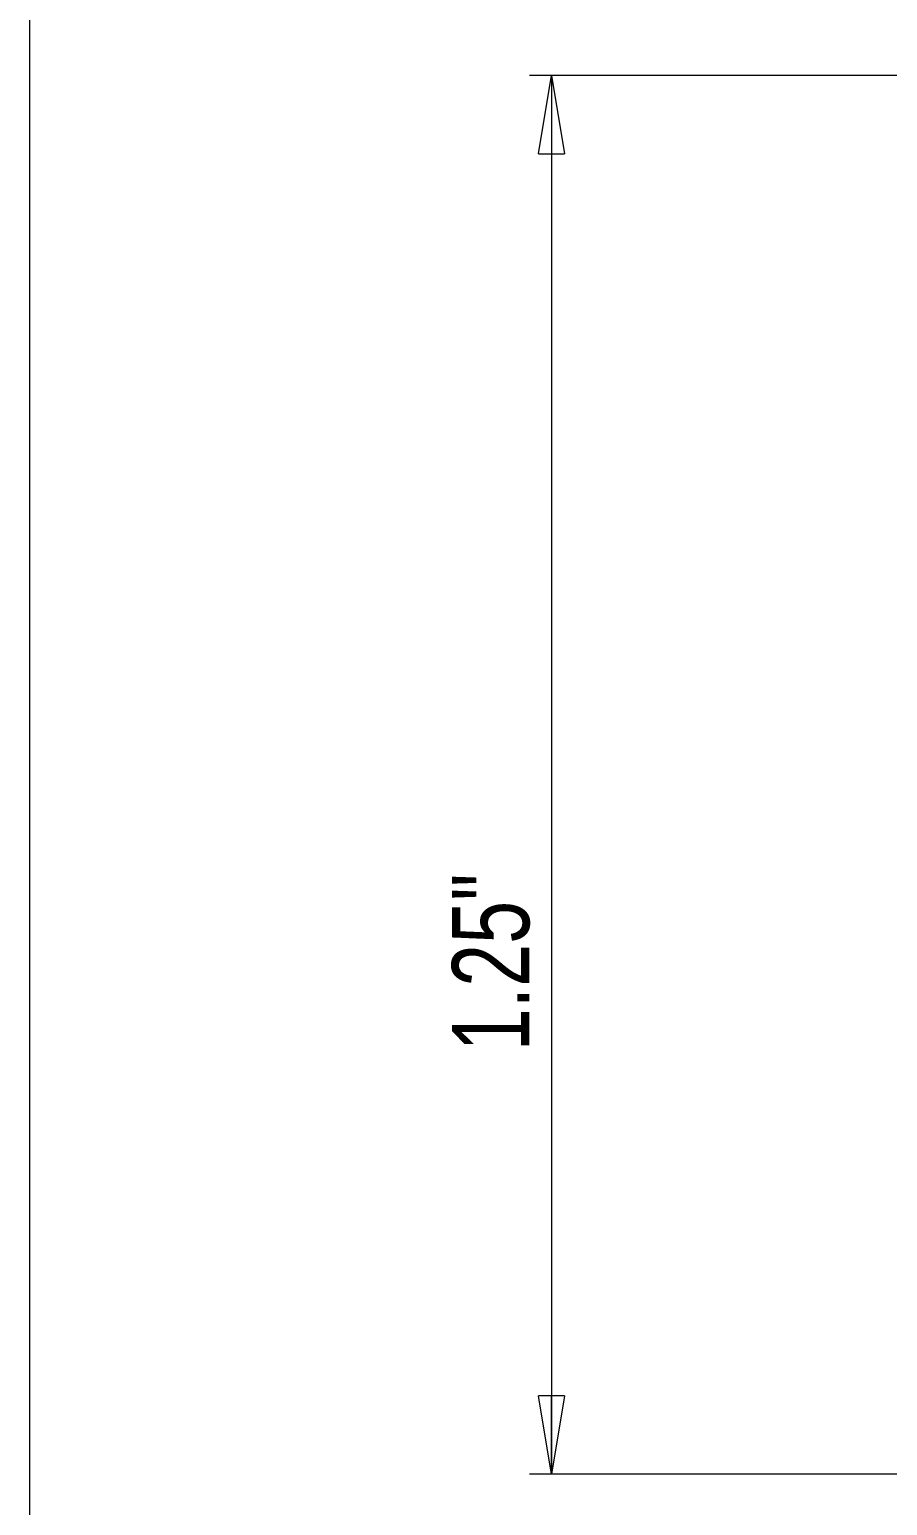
# Model space of a CAD drawing. Header units: millimetres. Extents: x 0 to 270, y 0 to 208.
# Drawn here: x 8.4 to 47.3, y 66.9 to 133.9 of the extents above; entities that cross this region are included whole.
import ezdxf

# ---------------------------------------------------------------- set-up
doc = ezdxf.new("R2010")
doc.units = ezdxf.units.MM
doc.styles.add('SLDTEXTSTYLE0', font='TXT', dxfattribs={"width": 0.75})
doc.dimstyles.new('SLDDIMSTYLE0', dxfattribs={"dimtxt": 3.5, "dimasz": 3.556, "dimexe": 0, "dimexo": 0.0625, "dimgap": 0.875, "dimtad": 1, "dimlfac": 0.5, "dimrnd": 1e-09, "dimzin": 12, "dimdsep": 46, "dimtxsty": 'SLDTEXTSTYLE0', "dimblk1": 'CLOSED', "dimblk2": 'CLOSED', "dimsah": 1, "dimcen": 0.09, "dimadec": 0, "dimazin": 3, "dimtfac": 1, "dimtofl": 0, "dimtmove": 0, "dimatfit": 3, "dimldrblk": 'CLOSED', "dimfxl": 1, "dimfrac": 2, "dimtolj": 1, "dimtzin": 12, "dimarcsym": 0})

# ---------------------------------------------------------------- blocks, each defined once
blk = doc.blocks.new('_Closed')
at = {"color": 0, "linetype": 'ByBlock', "lineweight": -2}
for p, q in [((-1, 0.166667), (0, 0)), ((-1, 0.166667), (-1, -0.166667)), ((0, 0), (-1, -0.166667)), ((0, 0), (-1, 0))]:
    blk.add_line(p, q, dxfattribs=at)
blk = doc.blocks.new('_D')
at = {"color": 7, "linetype": 'Continuous', "lineweight": 0}
for p, q in [((49.377, 131.865), (31.056, 131.865)), ((32.056, 131.865), (32.056, 68.365)), ((49.377, 68.365), (31.056, 68.365))]:
    blk.add_line(p, q, dxfattribs=at)
at = {"color": 7, "linetype": 'Continuous', "lineweight": 18, "xscale": 3.556, "yscale": 3.556}
for p, rotation in [((32.056, 131.865), 90), ((32.056, 68.365), 270)]:
    blk.add_blockref('_Closed', p, dxfattribs=dict(at, rotation=rotation))
at = {"color": 7, "linetype": 'Continuous', "lineweight": 18, "insert": (27.544, 87.562), "char_height": 3.5, "attachment_point": 1, "rotation": 90, "style": 'SLDTEXTSTYLE0'}
blk.add_mtext('1.25"', dxfattribs=at)

msp = doc.modelspace()

# ---------------------------------------------------------------- linework, layer by layer
at = {"color": 7, "linetype": 'Continuous', "lineweight": 18}
msp.add_line((8.38, 208.079), (8.38, 9.959), dxfattribs=at)

# ---------------------------------------------------------------- dimensions: what is measured, and where the dimension line sits
dim = msp.add_linear_dim(base=(32.056, 68.365), p1=(50.377, 131.865), p2=(50.377, 68.365), angle=90, text='1.25"', dimstyle='SLDDIMSTYLE0', dxfattribs=at)
dim.commit()
dim.dimension.update_dxf_attribs({"geometry": '_D', "text_midpoint": (32.056, 92.81), "dimtype": 160})

doc.saveas('drawing.dxf')
